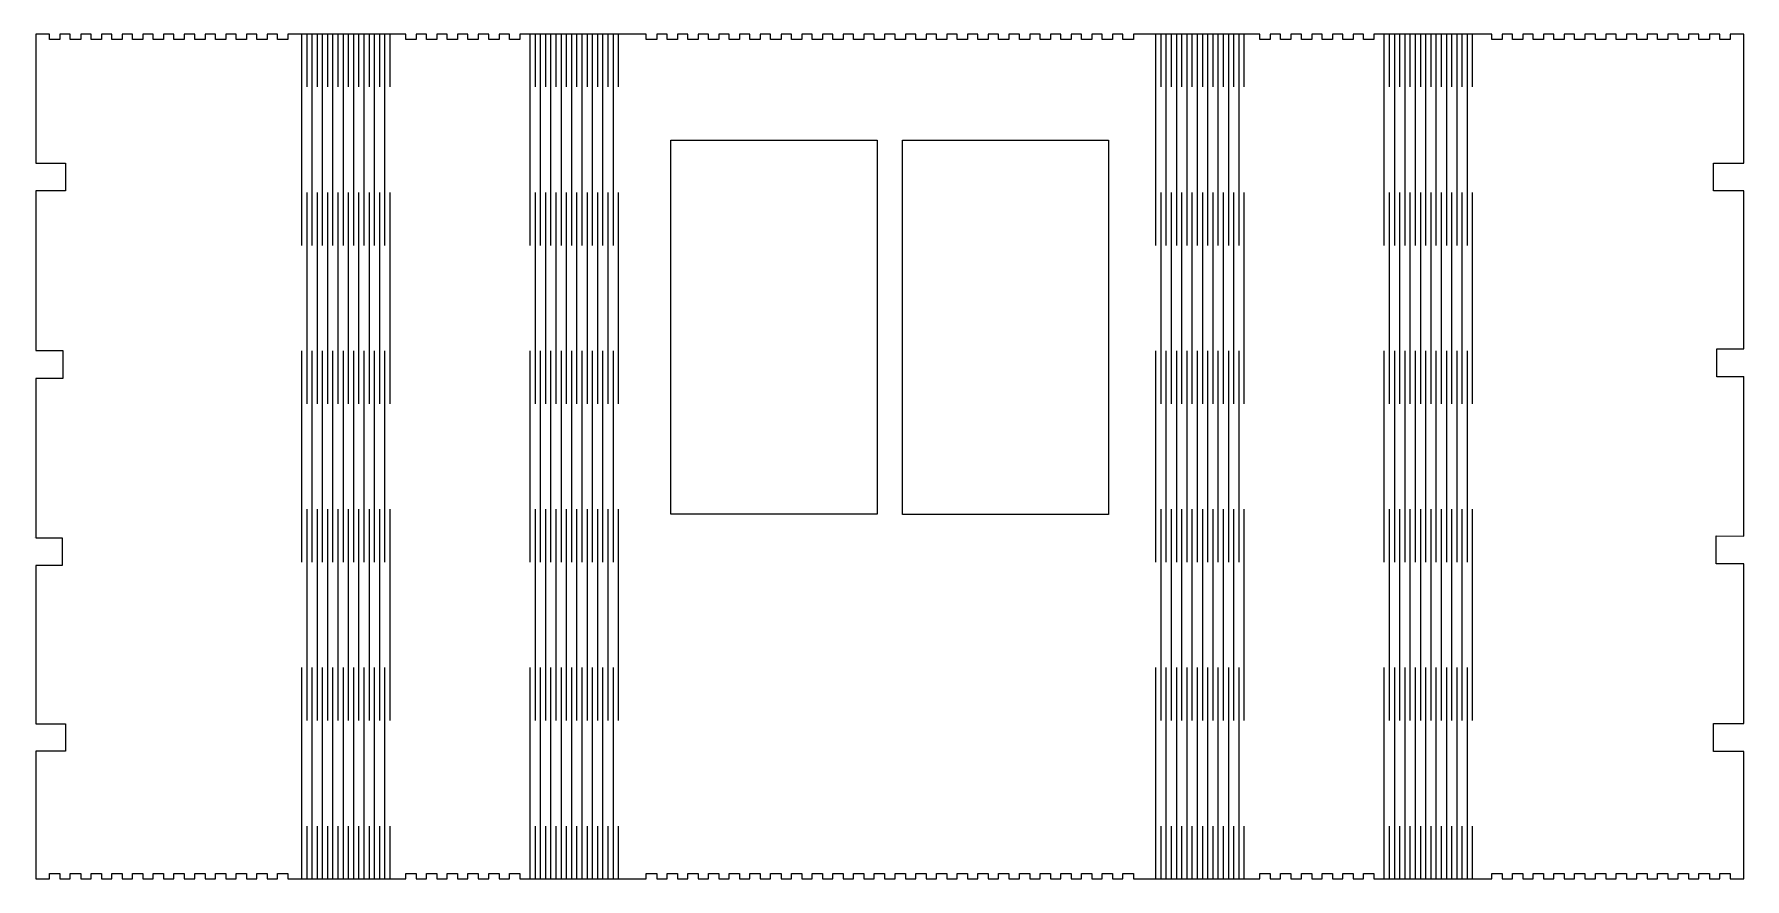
# Model space of a CAD drawing. Header units: millimetres. Extents: x -1 to 990, y 156 to 645.
import ezdxf

# ---------------------------------------------------------------- set-up
doc = ezdxf.new("R2010")
doc.units = ezdxf.units.MM
doc.header["$MEASUREMENT"] = 0
doc.layers.get('0').update_dxf_attribs({"linetype": 'CONTINUOUS'})
doc.layers.add('SIDE_insideCutPath', color=7, linetype='CONTINUOUS')
doc.layers.add('SIDE_outsideCutPath', color=7, linetype='CONTINUOUS')

msp = doc.modelspace()

# ---------------------------------------------------------------- linework, layer by layer
at = {"linetype": 'Continuous'}
for p, q in [((989.58, 446.57), (989.58, 446.57)), ((-0.87, 353.6), (-0.87, 353.6))]:
    msp.add_line(p, q, dxfattribs=at)
for points in [[(367.81, 583.77), (487.23, 583.77), (487.23, 367.11), (367.81, 367.11)], [(501.82, 583.66), (621.25, 583.66), (621.25, 367.01), (501.82, 367.01)]]:
    msp.add_lwpolyline(points, close=True, dxfattribs=at)
for points in [[(0, 570.39), (17.21, 570.36), (17.21, 554.26), (0, 554.28)], [(989.08, 554.34), (971.48, 554.34), (971.48, 570.3), (989.08, 570.3)], [(0, 461.86), (15.7, 461.84), (15.7, 445.65), (0, 445.67)], [(989.08, 446.72), (973.34, 446.75), (973.34, 462.84), (989.08, 462.81)], [(0, 353.44), (15.37, 353.42), (15.37, 337.33), (0, 337.35)], [(989.08, 338.31), (973.01, 338.33), (973.01, 354.52), (989.08, 354.49)], [(0, 245.83), (17.22, 245.83), (17.22, 229.86), (0, 229.86)], [(989.08, 229.78), (971.49, 229.8), (971.49, 245.91), (989.08, 245.88)]]:
    msp.add_lwpolyline(points, dxfattribs=at)
at = {"layer": 'SIDE_insideCutPath'}
for p, q in [((154.07, 522.78), (154.07, 645.03)), ((157.08, 614.47), (157.08, 645.03)), ((160.09, 522.78), (160.09, 645.03)), ((163.1, 614.47), (163.1, 645.03)), ((166.11, 522.78), (166.11, 645.03)), ((169.12, 614.47), (169.12, 645.03)), ((172.13, 522.78), (172.13, 645.03)), ((175.14, 614.47), (175.14, 645.03)), ((178.15, 522.78), (178.15, 645.03)), ((181.16, 614.47), (181.16, 645.03)), ((184.17, 522.78), (184.17, 645.03)), ((187.18, 614.47), (187.18, 645.03)), ((190.19, 522.78), (190.19, 645.03)), ((193.2, 614.47), (193.2, 645.03)), ((196.21, 522.78), (196.21, 645.03)), ((199.22, 614.47), (199.22, 645.03)), ((202.23, 522.78), (202.23, 645.03)), ((205.24, 614.47), (205.24, 645.03)), ((286.3, 522.78), (286.3, 645.03)), ((289.31, 614.47), (289.31, 645.03)), ((292.32, 522.78), (292.32, 645.03)), ((295.33, 614.47), (295.33, 645.03)), ((298.34, 522.78), (298.34, 645.03)), ((301.35, 614.47), (301.35, 645.03)), ((304.36, 522.78), (304.36, 645.03)), ((310.38, 522.78), (310.38, 645.03)), ((313.39, 614.47), (313.39, 645.03)), ((316.4, 522.78), (316.4, 645.03)), ((319.41, 614.47), (319.41, 645.03)), ((322.42, 522.78), (322.42, 645.03)), ((325.43, 614.47), (325.43, 645.03)), ((328.44, 522.78), (328.44, 645.03)), ((331.45, 614.47), (331.45, 645.03)), ((334.46, 522.78), (334.46, 645.03)), ((337.47, 614.47), (337.47, 645.03)), ((648.61, 522.78), (648.61, 645.03)), ((651.62, 614.47), (651.62, 645.03)), ((654.63, 522.78), (654.63, 645.03)), ((657.64, 614.47), (657.64, 645.03)), ((660.65, 522.78), (660.65, 645.03)), ((663.66, 614.47), (663.66, 645.03)), ((666.67, 522.78), (666.67, 645.03)), ((669.68, 614.47), (669.68, 645.03)), ((672.69, 522.78), (672.69, 645.03)), ((675.7, 614.47), (675.7, 645.03)), ((678.71, 522.78), (678.71, 645.03)), ((684.73, 522.78), (684.73, 645.03)), ((687.74, 614.47), (687.74, 645.03)), ((690.75, 522.78), (690.75, 645.03)), ((693.76, 614.47), (693.76, 645.03)), ((696.77, 522.78), (696.77, 645.03)), ((699.78, 614.47), (699.78, 645.03)), ((780.84, 522.78), (780.84, 645.03)), ((783.85, 614.47), (783.85, 645.03)), ((786.86, 522.78), (786.86, 645.03)), ((789.87, 614.47), (789.87, 645.03)), ((792.88, 522.78), (792.88, 645.03)), ((795.89, 614.47), (795.89, 645.03)), ((798.9, 522.78), (798.9, 645.03)), ((801.91, 614.47), (801.91, 645.03)), ((804.92, 522.78), (804.92, 645.03)), ((807.93, 614.47), (807.93, 645.03)), ((810.94, 522.78), (810.94, 645.03)), ((813.95, 614.47), (813.95, 645.03)), ((816.96, 522.78), (816.96, 645.03)), ((819.97, 614.47), (819.97, 645.03)), ((822.98, 522.78), (822.98, 645.03)), ((825.99, 614.47), (825.99, 645.03)), ((829, 522.78), (829, 645.03)), ((832.01, 614.47), (832.01, 645.03)), ((157.08, 431.09), (157.08, 553.34)), ((163.1, 431.09), (163.1, 553.34)), ((169.12, 431.09), (169.12, 553.34)), ((175.14, 431.09), (175.14, 553.34)), ((181.16, 431.09), (181.16, 553.34)), ((187.18, 431.09), (187.18, 553.34)), ((193.2, 431.09), (193.2, 553.34)), ((199.22, 431.09), (199.22, 553.34)), ((205.24, 431.09), (205.24, 553.34)), ((289.31, 431.09), (289.31, 553.34)), ((295.33, 431.09), (295.33, 553.34)), ((301.35, 431.09), (301.35, 553.34)), ((307.37, 431.09), (307.37, 553.34)), ((313.39, 431.09), (313.39, 553.34)), ((319.41, 431.09), (319.41, 553.34)), ((325.43, 431.09), (325.43, 553.34)), ((331.45, 431.09), (331.45, 553.34)), ((337.47, 431.09), (337.47, 553.34)), ((651.62, 431.09), (651.62, 553.34)), ((657.64, 431.09), (657.64, 553.34)), ((663.66, 431.09), (663.66, 553.34)), ((669.68, 431.09), (669.68, 553.34)), ((675.7, 431.09), (675.7, 553.34)), ((681.72, 431.09), (681.72, 553.34)), ((687.74, 431.09), (687.74, 553.34)), ((693.76, 431.09), (693.76, 553.34)), ((699.78, 431.09), (699.78, 553.34)), ((783.85, 431.09), (783.85, 553.34)), ((789.87, 431.09), (789.87, 553.34)), ((795.89, 431.09), (795.89, 553.34)), ((801.91, 431.09), (801.91, 553.34)), ((807.93, 431.09), (807.93, 553.34)), ((813.95, 431.09), (813.95, 553.34)), ((819.97, 431.09), (819.97, 553.34)), ((825.99, 431.09), (825.99, 553.34)), ((832.01, 431.09), (832.01, 553.34)), ((154.07, 339.4), (154.07, 461.65)), ((160.09, 339.4), (160.09, 461.65)), ((166.11, 339.4), (166.11, 461.65)), ((172.13, 339.4), (172.13, 461.65)), ((178.15, 339.4), (178.15, 461.65)), ((184.17, 339.4), (184.17, 461.65)), ((190.19, 339.4), (190.19, 461.65)), ((196.21, 339.4), (196.21, 461.65)), ((202.23, 339.4), (202.23, 461.65)), ((286.3, 339.4), (286.3, 461.65)), ((292.32, 339.4), (292.32, 461.65)), ((298.34, 339.4), (298.34, 461.65)), ((304.36, 339.4), (304.36, 461.65)), ((310.38, 339.4), (310.38, 461.65)), ((316.4, 339.4), (316.4, 461.65)), ((322.42, 339.4), (322.42, 461.65)), ((328.44, 339.4), (328.44, 461.65)), ((334.46, 339.4), (334.46, 461.65)), ((648.61, 339.4), (648.61, 461.65)), ((654.63, 339.4), (654.63, 461.65)), ((660.65, 339.4), (660.65, 461.65)), ((666.67, 339.4), (666.67, 461.65)), ((672.69, 339.4), (672.69, 461.65)), ((678.71, 339.4), (678.71, 461.65)), ((684.73, 339.4), (684.73, 461.65)), ((690.75, 339.4), (690.75, 461.65)), ((696.77, 339.4), (696.77, 461.65)), ((780.84, 339.4), (780.84, 461.65)), ((786.86, 339.4), (786.86, 461.65)), ((792.88, 339.4), (792.88, 461.65)), ((798.9, 339.4), (798.9, 461.65)), ((804.92, 339.4), (804.92, 461.65)), ((810.94, 339.4), (810.94, 461.65)), ((816.96, 339.4), (816.96, 461.65)), ((822.98, 339.4), (822.98, 461.65)), ((829, 339.4), (829, 461.65)), ((157.08, 247.72), (157.08, 369.97)), ((163.1, 247.72), (163.1, 369.97)), ((169.12, 247.72), (169.12, 369.97)), ((175.14, 247.72), (175.14, 369.97)), ((181.16, 247.72), (181.16, 369.97)), ((187.18, 247.72), (187.18, 369.97)), ((193.2, 247.72), (193.2, 369.97)), ((199.22, 247.72), (199.22, 369.97)), ((205.24, 247.72), (205.24, 369.97)), ((289.31, 247.72), (289.31, 369.97)), ((295.33, 247.72), (295.33, 369.97)), ((301.35, 247.72), (301.35, 369.97)), ((307.37, 247.72), (307.37, 369.97)), ((313.39, 247.72), (313.39, 369.97)), ((319.41, 247.72), (319.41, 369.97)), ((325.43, 247.72), (325.43, 369.97)), ((331.45, 247.72), (331.45, 369.97)), ((337.47, 247.72), (337.47, 369.97)), ((651.62, 247.72), (651.62, 369.97)), ((657.64, 247.72), (657.64, 369.97)), ((663.66, 247.72), (663.66, 369.97)), ((669.68, 247.72), (669.68, 369.97)), ((675.7, 247.72), (675.7, 369.97)), ((681.72, 247.72), (681.72, 369.97)), ((687.74, 247.72), (687.74, 369.97)), ((693.76, 247.72), (693.76, 369.97)), ((699.78, 247.72), (699.78, 369.97)), ((783.85, 247.72), (783.85, 369.97)), ((789.87, 247.72), (789.87, 369.97)), ((795.89, 247.72), (795.89, 369.97)), ((801.91, 247.72), (801.91, 369.97)), ((807.93, 247.72), (807.93, 369.97)), ((813.95, 247.72), (813.95, 369.97)), ((819.97, 247.72), (819.97, 369.97)), ((825.99, 247.72), (825.99, 369.97)), ((832.01, 247.72), (832.01, 369.97)), ((154.07, 156.03), (154.07, 278.28)), ((160.09, 156.03), (160.09, 278.28)), ((166.11, 156.03), (166.11, 278.28)), ((172.13, 156.03), (172.13, 278.28)), ((178.15, 156.03), (178.15, 278.28)), ((184.17, 156.03), (184.17, 278.28)), ((190.19, 156.03), (190.19, 278.28)), ((196.21, 156.03), (196.21, 278.28)), ((202.23, 156.03), (202.23, 278.28)), ((286.3, 156.03), (286.3, 278.28)), ((292.32, 156.03), (292.32, 278.28)), ((298.34, 156.03), (298.34, 278.28)), ((304.36, 156.03), (304.36, 278.28)), ((310.38, 156.03), (310.38, 278.28)), ((316.4, 156.03), (316.4, 278.28)), ((322.42, 156.03), (322.42, 278.28)), ((328.44, 156.03), (328.44, 278.28)), ((334.46, 156.03), (334.46, 278.28)), ((648.61, 156.03), (648.61, 278.28)), ((654.63, 156.03), (654.63, 278.28)), ((660.65, 156.03), (660.65, 278.28)), ((666.67, 156.03), (666.67, 278.28)), ((672.69, 156.03), (672.69, 278.28)), ((678.71, 156.03), (678.71, 278.28)), ((684.73, 156.03), (684.73, 278.28)), ((690.75, 156.03), (690.75, 278.28)), ((696.77, 156.03), (696.77, 278.28)), ((780.84, 156.03), (780.84, 278.28)), ((786.86, 156.03), (786.86, 278.28)), ((792.88, 156.03), (792.88, 278.28)), ((798.9, 156.03), (798.9, 278.28)), ((804.92, 156.03), (804.92, 278.28)), ((810.94, 156.03), (810.94, 278.28)), ((816.96, 156.03), (816.96, 278.28)), ((822.98, 156.03), (822.98, 278.28)), ((829, 156.03), (829, 278.28)), ((157.08, 156.03), (157.08, 186.59)), ((163.1, 156.03), (163.1, 186.59)), ((169.12, 156.03), (169.12, 186.59)), ((175.14, 156.03), (175.14, 186.59)), ((181.16, 156.03), (181.16, 186.59)), ((187.18, 156.03), (187.18, 186.59)), ((193.2, 156.03), (193.2, 186.59)), ((199.22, 156.03), (199.22, 186.59)), ((205.24, 156.03), (205.24, 186.59)), ((289.31, 156.03), (289.31, 186.59)), ((295.33, 156.03), (295.33, 186.59)), ((301.35, 156.03), (301.35, 186.59)), ((307.37, 156.03), (307.37, 186.59)), ((313.39, 156.03), (313.39, 186.59)), ((319.41, 156.03), (319.41, 186.59)), ((325.43, 156.03), (325.43, 186.59)), ((331.45, 156.03), (331.45, 186.59)), ((337.47, 156.03), (337.47, 186.59)), ((651.62, 156.03), (651.62, 186.59)), ((657.64, 156.03), (657.64, 186.59)), ((663.66, 156.03), (663.66, 186.59)), ((669.68, 156.03), (669.68, 186.59)), ((675.7, 156.03), (675.7, 186.59)), ((681.72, 156.03), (681.72, 186.59)), ((687.74, 156.03), (687.74, 186.59)), ((693.76, 156.03), (693.76, 186.59)), ((699.78, 156.03), (699.78, 186.59)), ((783.85, 156.03), (783.85, 186.59)), ((789.87, 156.03), (789.87, 186.59)), ((795.89, 156.03), (795.89, 186.59)), ((801.91, 156.03), (801.91, 186.59)), ((807.93, 156.03), (807.93, 186.59)), ((813.95, 156.03), (813.95, 186.59)), ((819.97, 156.03), (819.97, 186.59)), ((825.99, 156.03), (825.99, 186.59)), ((832.01, 156.03), (832.01, 186.59))]:
    msp.add_line(p, q, dxfattribs=at)
at = {"layer": 'SIDE_insideCutPath', "color": 1}
for p, q in [((307.37, 614.47), (307.37, 645.03)), ((681.72, 614.47), (681.72, 645.03))]:
    msp.add_line(p, q, dxfattribs=at)
at = {"layer": 'SIDE_outsideCutPath'}
for p, q in [((0, 645.03), (0, 570.39)), ((8.04, 645.03), (0, 645.03)), ((8.04, 642.03), (8.04, 645.03)), ((20.04, 645.03), (14.04, 645.03)), ((14.04, 645.03), (14.04, 642.03)), ((20.04, 642.03), (20.04, 645.03)), ((32.04, 645.03), (26.04, 645.03)), ((26.04, 645.03), (26.04, 642.03)), ((32.04, 642.03), (32.04, 645.03)), ((44.04, 645.03), (38.04, 645.03)), ((38.04, 645.03), (38.04, 642.03)), ((44.04, 642.03), (44.04, 645.03)), ((56.04, 645.03), (50.04, 645.03)), ((50.04, 645.03), (50.04, 642.03)), ((56.04, 642.03), (56.04, 645.03)), ((68.04, 645.03), (62.04, 645.03)), ((62.04, 645.03), (62.04, 642.03)), ((68.04, 642.03), (68.04, 645.03)), ((80.04, 645.03), (74.04, 645.03)), ((74.04, 645.03), (74.04, 642.03)), ((80.04, 642.03), (80.04, 645.03)), ((92.04, 645.03), (86.04, 645.03)), ((86.04, 645.03), (86.04, 642.03)), ((92.04, 642.03), (92.04, 645.03)), ((104.04, 645.03), (98.04, 645.03)), ((98.04, 645.03), (98.04, 642.03)), ((104.04, 642.03), (104.04, 645.03)), ((116.04, 645.03), (110.04, 645.03)), ((110.04, 645.03), (110.04, 642.03)), ((116.04, 642.03), (116.04, 645.03)), ((128.04, 645.03), (122.04, 645.03)), ((122.04, 645.03), (122.04, 642.03)), ((128.04, 642.03), (128.04, 645.03)), ((140.04, 645.03), (134.04, 645.03)), ((134.04, 645.03), (134.04, 642.03)), ((140.04, 642.03), (140.04, 645.03)), ((154.07, 645.03), (146.04, 645.03)), ((146.04, 645.03), (146.04, 642.03)), ((208.24, 645.03), (154.07, 645.03)), ((214.27, 645.03), (208.24, 645.03)), ((214.27, 642.03), (214.27, 645.03)), ((226.27, 645.03), (220.27, 645.03)), ((220.27, 645.03), (220.27, 642.03)), ((226.27, 642.03), (226.27, 645.03)), ((238.27, 645.03), (232.27, 645.03)), ((232.27, 645.03), (232.27, 642.03)), ((238.27, 642.03), (238.27, 645.03)), ((250.27, 645.03), (244.27, 645.03)), ((244.27, 645.03), (244.27, 642.03)), ((250.27, 642.03), (250.27, 645.03)), ((262.27, 645.03), (256.27, 645.03)), ((256.27, 645.03), (256.27, 642.03)), ((262.27, 642.03), (262.27, 645.03)), ((274.27, 645.03), (268.27, 645.03)), ((268.27, 645.03), (268.27, 642.03)), ((274.27, 642.03), (274.27, 645.03)), ((286.3, 645.03), (280.27, 645.03)), ((280.27, 645.03), (280.27, 642.03)), ((340.47, 645.03), (286.3, 645.03)), ((353.54, 645.03), (340.47, 645.03)), ((353.54, 642.03), (353.54, 645.03)), ((365.54, 645.03), (359.54, 645.03)), ((359.54, 645.03), (359.54, 642.03)), ((365.54, 642.03), (365.54, 645.03)), ((377.54, 645.03), (371.54, 645.03)), ((371.54, 645.03), (371.54, 642.03)), ((377.54, 642.03), (377.54, 645.03)), ((389.54, 645.03), (383.54, 645.03)), ((383.54, 645.03), (383.54, 642.03)), ((389.54, 642.03), (389.54, 645.03)), ((401.54, 645.03), (395.54, 645.03)), ((395.54, 645.03), (395.54, 642.03)), ((401.54, 642.03), (401.54, 645.03)), ((413.54, 645.03), (407.54, 645.03)), ((407.54, 645.03), (407.54, 642.03)), ((413.54, 642.03), (413.54, 645.03)), ((425.54, 645.03), (419.54, 645.03)), ((419.54, 645.03), (419.54, 642.03)), ((425.54, 642.03), (425.54, 645.03)), ((437.54, 645.03), (431.54, 645.03)), ((431.54, 645.03), (431.54, 642.03)), ((437.54, 642.03), (437.54, 645.03)), ((449.54, 645.03), (443.54, 645.03)), ((443.54, 645.03), (443.54, 642.03)), ((449.54, 642.03), (449.54, 645.03)), ((461.54, 645.03), (455.54, 645.03)), ((455.54, 645.03), (455.54, 642.03)), ((461.54, 642.03), (461.54, 645.03)), ((473.54, 645.03), (467.54, 645.03)), ((467.54, 645.03), (467.54, 642.03)), ((473.54, 642.03), (473.54, 645.03)), ((485.54, 645.03), (479.54, 645.03)), ((479.54, 645.03), (479.54, 642.03)), ((485.54, 642.03), (485.54, 645.03)), ((497.54, 645.03), (491.54, 645.03)), ((491.54, 645.03), (491.54, 642.03)), ((497.54, 642.03), (497.54, 645.03)), ((509.54, 645.03), (503.54, 645.03)), ((503.54, 645.03), (503.54, 642.03)), ((509.54, 642.03), (509.54, 645.03)), ((521.54, 645.03), (515.54, 645.03)), ((515.54, 645.03), (515.54, 642.03)), ((521.54, 642.03), (521.54, 645.03)), ((533.54, 645.03), (527.54, 645.03)), ((527.54, 645.03), (527.54, 642.03)), ((533.54, 642.03), (533.54, 645.03)), ((545.54, 645.03), (539.54, 645.03)), ((539.54, 645.03), (539.54, 642.03)), ((545.54, 642.03), (545.54, 645.03)), ((557.54, 645.03), (551.54, 645.03)), ((551.54, 645.03), (551.54, 642.03)), ((557.54, 642.03), (557.54, 645.03)), ((569.54, 645.03), (563.54, 645.03)), ((563.54, 645.03), (563.54, 642.03)), ((569.54, 642.03), (569.54, 645.03)), ((581.54, 645.03), (575.54, 645.03)), ((575.54, 645.03), (575.54, 642.03)), ((581.54, 642.03), (581.54, 645.03)), ((593.54, 645.03), (587.54, 645.03)), ((587.54, 645.03), (587.54, 642.03)), ((593.54, 642.03), (593.54, 645.03)), ((605.54, 645.03), (599.54, 645.03)), ((599.54, 645.03), (599.54, 642.03)), ((605.54, 642.03), (605.54, 645.03)), ((617.54, 645.03), (611.54, 645.03)), ((611.54, 645.03), (611.54, 642.03)), ((617.54, 642.03), (617.54, 645.03)), ((629.54, 645.03), (623.54, 645.03)), ((623.54, 645.03), (623.54, 642.03)), ((629.54, 642.03), (629.54, 645.03)), ((648.61, 645.03), (635.54, 645.03)), ((635.54, 645.03), (635.54, 642.03)), ((702.78, 645.03), (648.61, 645.03)), ((708.81, 645.03), (702.78, 645.03)), ((708.81, 642.03), (708.81, 645.03)), ((720.81, 645.03), (714.81, 645.03)), ((714.81, 645.03), (714.81, 642.03)), ((720.81, 642.03), (720.81, 645.03)), ((732.81, 645.03), (726.81, 645.03)), ((726.81, 645.03), (726.81, 642.03)), ((732.81, 642.03), (732.81, 645.03)), ((744.81, 645.03), (738.81, 645.03)), ((738.81, 645.03), (738.81, 642.03)), ((744.81, 642.03), (744.81, 645.03)), ((756.81, 645.03), (750.81, 645.03)), ((750.81, 645.03), (750.81, 642.03)), ((756.81, 642.03), (756.81, 645.03)), ((768.81, 645.03), (762.81, 645.03)), ((762.81, 645.03), (762.81, 642.03)), ((768.81, 642.03), (768.81, 645.03)), ((780.84, 645.03), (774.81, 645.03)), ((774.81, 645.03), (774.81, 642.03)), ((835.01, 645.03), (780.84, 645.03)), ((843.05, 645.03), (835.01, 645.03)), ((843.05, 642.03), (843.05, 645.03)), ((855.05, 645.03), (849.05, 645.03)), ((849.05, 645.03), (849.05, 642.03)), ((855.05, 642.03), (855.05, 645.03)), ((867.05, 645.03), (861.05, 645.03)), ((861.05, 645.03), (861.05, 642.03)), ((867.05, 642.03), (867.05, 645.03)), ((879.05, 645.03), (873.05, 645.03)), ((873.05, 645.03), (873.05, 642.03)), ((879.05, 642.03), (879.05, 645.03)), ((891.05, 645.03), (885.05, 645.03)), ((885.05, 645.03), (885.05, 642.03)), ((891.05, 642.03), (891.05, 645.03)), ((903.05, 645.03), (897.05, 645.03)), ((897.05, 645.03), (897.05, 642.03)), ((903.05, 642.03), (903.05, 645.03)), ((915.05, 645.03), (909.05, 645.03)), ((909.05, 645.03), (909.05, 642.03)), ((915.05, 642.03), (915.05, 645.03)), ((927.05, 645.03), (921.05, 645.03)), ((921.05, 645.03), (921.05, 642.03)), ((927.05, 642.03), (927.05, 645.03)), ((939.05, 645.03), (933.05, 645.03)), ((933.05, 645.03), (933.05, 642.03)), ((939.05, 642.03), (939.05, 645.03)), ((951.05, 645.03), (945.05, 645.03)), ((945.05, 645.03), (945.05, 642.03)), ((951.05, 642.03), (951.05, 645.03)), ((963.05, 645.03), (957.05, 645.03)), ((957.05, 645.03), (957.05, 642.03)), ((963.05, 642.03), (963.05, 645.03)), ((975.05, 645.03), (969.05, 645.03)), ((969.05, 645.03), (969.05, 642.03)), ((975.05, 642.03), (975.05, 645.03)), ((989.08, 645.03), (981.05, 645.03)), ((981.05, 645.03), (981.05, 642.03)), ((989.08, 570.3), (989.08, 645.03)), ((14.04, 642.03), (8.04, 642.03)), ((26.04, 642.03), (20.04, 642.03)), ((38.04, 642.03), (32.04, 642.03)), ((50.04, 642.03), (44.04, 642.03)), ((62.04, 642.03), (56.04, 642.03)), ((74.04, 642.03), (68.04, 642.03)), ((86.04, 642.03), (80.04, 642.03)), ((98.04, 642.03), (92.04, 642.03)), ((110.04, 642.03), (104.04, 642.03)), ((122.04, 642.03), (116.04, 642.03)), ((134.04, 642.03), (128.04, 642.03)), ((146.04, 642.03), (140.04, 642.03)), ((220.27, 642.03), (214.27, 642.03)), ((232.27, 642.03), (226.27, 642.03)), ((244.27, 642.03), (238.27, 642.03)), ((256.27, 642.03), (250.27, 642.03)), ((268.27, 642.03), (262.27, 642.03)), ((280.27, 642.03), (274.27, 642.03)), ((359.54, 642.03), (353.54, 642.03)), ((371.54, 642.03), (365.54, 642.03)), ((383.54, 642.03), (377.54, 642.03)), ((395.54, 642.03), (389.54, 642.03)), ((407.54, 642.03), (401.54, 642.03)), ((419.54, 642.03), (413.54, 642.03)), ((431.54, 642.03), (425.54, 642.03)), ((443.54, 642.03), (437.54, 642.03)), ((455.54, 642.03), (449.54, 642.03)), ((467.54, 642.03), (461.54, 642.03)), ((479.54, 642.03), (473.54, 642.03)), ((491.54, 642.03), (485.54, 642.03)), ((503.54, 642.03), (497.54, 642.03)), ((515.54, 642.03), (509.54, 642.03)), ((527.54, 642.03), (521.54, 642.03)), ((539.54, 642.03), (533.54, 642.03)), ((551.54, 642.03), (545.54, 642.03)), ((563.54, 642.03), (557.54, 642.03)), ((575.54, 642.03), (569.54, 642.03)), ((587.54, 642.03), (581.54, 642.03)), ((599.54, 642.03), (593.54, 642.03)), ((611.54, 642.03), (605.54, 642.03)), ((623.54, 642.03), (617.54, 642.03)), ((635.54, 642.03), (629.54, 642.03)), ((714.81, 642.03), (708.81, 642.03)), ((726.81, 642.03), (720.81, 642.03)), ((738.81, 642.03), (732.81, 642.03)), ((750.81, 642.03), (744.81, 642.03)), ((762.81, 642.03), (756.81, 642.03)), ((774.81, 642.03), (768.81, 642.03)), ((849.05, 642.03), (843.05, 642.03)), ((861.05, 642.03), (855.05, 642.03)), ((873.05, 642.03), (867.05, 642.03)), ((885.05, 642.03), (879.05, 642.03)), ((897.05, 642.03), (891.05, 642.03)), ((909.05, 642.03), (903.05, 642.03)), ((921.05, 642.03), (915.05, 642.03)), ((933.05, 642.03), (927.05, 642.03)), ((945.05, 642.03), (939.05, 642.03)), ((957.05, 642.03), (951.05, 642.03)), ((969.05, 642.03), (963.05, 642.03)), ((981.05, 642.03), (975.05, 642.03)), ((0, 554.28), (0, 461.86)), ((989.08, 462.81), (989.08, 554.34)), ((989.08, 354.49), (989.08, 446.72)), ((0, 445.67), (0, 353.44)), ((0, 337.35), (0, 245.83)), ((989.08, 245.88), (989.08, 338.31)), ((0, 229.86), (0, 156.03)), ((989.08, 156.03), (989.08, 229.78)), ((8.04, 156.03), (8.04, 159.03)), ((8.04, 159.03), (14.04, 159.03)), ((14.04, 159.03), (14.04, 156.03)), ((20.04, 156.03), (20.04, 159.03)), ((20.04, 159.03), (26.04, 159.03)), ((26.04, 159.03), (26.04, 156.03)), ((32.04, 156.03), (32.04, 159.03)), ((32.04, 159.03), (38.04, 159.03)), ((38.04, 159.03), (38.04, 156.03)), ((44.04, 156.03), (44.04, 159.03)), ((44.04, 159.03), (50.04, 159.03)), ((50.04, 159.03), (50.04, 156.03)), ((56.04, 156.03), (56.04, 159.03)), ((56.04, 159.03), (62.04, 159.03)), ((62.04, 159.03), (62.04, 156.03)), ((68.04, 156.03), (68.04, 159.03)), ((68.04, 159.03), (74.04, 159.03)), ((74.04, 159.03), (74.04, 156.03)), ((80.04, 156.03), (80.04, 159.03)), ((80.04, 159.03), (86.04, 159.03)), ((86.04, 159.03), (86.04, 156.03)), ((92.04, 156.03), (92.04, 159.03)), ((92.04, 159.03), (98.04, 159.03)), ((98.04, 159.03), (98.04, 156.03)), ((104.04, 156.03), (104.04, 159.03)), ((104.04, 159.03), (110.04, 159.03)), ((110.04, 159.03), (110.04, 156.03)), ((116.04, 156.03), (116.04, 159.03)), ((116.04, 159.03), (122.04, 159.03)), ((122.04, 159.03), (122.04, 156.03)), ((128.04, 156.03), (128.04, 159.03)), ((128.04, 159.03), (134.04, 159.03)), ((134.04, 159.03), (134.04, 156.03)), ((140.04, 156.03), (140.04, 159.03)), ((140.04, 159.03), (146.04, 159.03)), ((146.04, 159.03), (146.04, 156.03)), ((214.27, 156.03), (214.27, 159.03)), ((214.27, 159.03), (220.27, 159.03)), ((220.27, 159.03), (220.27, 156.03)), ((226.27, 156.03), (226.27, 159.03)), ((226.27, 159.03), (232.27, 159.03)), ((232.27, 159.03), (232.27, 156.03)), ((238.27, 156.03), (238.27, 159.03)), ((238.27, 159.03), (244.27, 159.03)), ((244.27, 159.03), (244.27, 156.03)), ((250.27, 156.03), (250.27, 159.03)), ((250.27, 159.03), (256.27, 159.03)), ((256.27, 159.03), (256.27, 156.03)), ((262.27, 156.03), (262.27, 159.03)), ((262.27, 159.03), (268.27, 159.03)), ((268.27, 159.03), (268.27, 156.03)), ((274.27, 156.03), (274.27, 159.03)), ((274.27, 159.03), (280.27, 159.03)), ((280.27, 159.03), (280.27, 156.03)), ((353.54, 156.03), (353.54, 159.03)), ((353.54, 159.03), (359.54, 159.03)), ((359.54, 159.03), (359.54, 156.03)), ((365.54, 156.03), (365.54, 159.03)), ((365.54, 159.03), (371.54, 159.03)), ((371.54, 159.03), (371.54, 156.03)), ((377.54, 156.03), (377.54, 159.03)), ((377.54, 159.03), (383.54, 159.03)), ((383.54, 159.03), (383.54, 156.03)), ((389.54, 156.03), (389.54, 159.03)), ((389.54, 159.03), (395.54, 159.03)), ((395.54, 159.03), (395.54, 156.03)), ((401.54, 156.03), (401.54, 159.03)), ((401.54, 159.03), (407.54, 159.03)), ((407.54, 159.03), (407.54, 156.03)), ((413.54, 156.03), (413.54, 159.03)), ((413.54, 159.03), (419.54, 159.03)), ((419.54, 159.03), (419.54, 156.03)), ((425.54, 156.03), (425.54, 159.03)), ((425.54, 159.03), (431.54, 159.03)), ((431.54, 159.03), (431.54, 156.03)), ((437.54, 156.03), (437.54, 159.03)), ((437.54, 159.03), (443.54, 159.03)), ((443.54, 159.03), (443.54, 156.03)), ((449.54, 156.03), (449.54, 159.03)), ((449.54, 159.03), (455.54, 159.03)), ((455.54, 159.03), (455.54, 156.03)), ((461.54, 156.03), (461.54, 159.03)), ((461.54, 159.03), (467.54, 159.03)), ((467.54, 159.03), (467.54, 156.03)), ((473.54, 156.03), (473.54, 159.03)), ((473.54, 159.03), (479.54, 159.03)), ((479.54, 159.03), (479.54, 156.03)), ((485.54, 156.03), (485.54, 159.03)), ((485.54, 159.03), (491.54, 159.03)), ((491.54, 159.03), (491.54, 156.03)), ((497.54, 156.03), (497.54, 159.03)), ((497.54, 159.03), (503.54, 159.03)), ((503.54, 159.03), (503.54, 156.03)), ((509.54, 156.03), (509.54, 159.03)), ((509.54, 159.03), (515.54, 159.03)), ((515.54, 159.03), (515.54, 156.03)), ((521.54, 156.03), (521.54, 159.03)), ((521.54, 159.03), (527.54, 159.03)), ((527.54, 159.03), (527.54, 156.03)), ((533.54, 156.03), (533.54, 159.03)), ((533.54, 159.03), (539.54, 159.03)), ((539.54, 159.03), (539.54, 156.03)), ((545.54, 156.03), (545.54, 159.03)), ((545.54, 159.03), (551.54, 159.03)), ((551.54, 159.03), (551.54, 156.03)), ((557.54, 156.03), (557.54, 159.03)), ((557.54, 159.03), (563.54, 159.03)), ((563.54, 159.03), (563.54, 156.03)), ((569.54, 156.03), (569.54, 159.03)), ((569.54, 159.03), (575.54, 159.03)), ((575.54, 159.03), (575.54, 156.03)), ((581.54, 156.03), (581.54, 159.03)), ((581.54, 159.03), (587.54, 159.03)), ((587.54, 159.03), (587.54, 156.03)), ((593.54, 156.03), (593.54, 159.03)), ((593.54, 159.03), (599.54, 159.03)), ((599.54, 159.03), (599.54, 156.03)), ((605.54, 156.03), (605.54, 159.03)), ((605.54, 159.03), (611.54, 159.03)), ((611.54, 159.03), (611.54, 156.03)), ((617.54, 156.03), (617.54, 159.03)), ((617.54, 159.03), (623.54, 159.03)), ((623.54, 159.03), (623.54, 156.03)), ((629.54, 156.03), (629.54, 159.03)), ((629.54, 159.03), (635.54, 159.03)), ((635.54, 159.03), (635.54, 156.03)), ((708.81, 156.03), (708.81, 159.03)), ((708.81, 159.03), (714.81, 159.03)), ((714.81, 159.03), (714.81, 156.03)), ((720.81, 156.03), (720.81, 159.03)), ((720.81, 159.03), (726.81, 159.03)), ((726.81, 159.03), (726.81, 156.03)), ((732.81, 156.03), (732.81, 159.03)), ((732.81, 159.03), (738.81, 159.03)), ((738.81, 159.03), (738.81, 156.03)), ((744.81, 156.03), (744.81, 159.03)), ((744.81, 159.03), (750.81, 159.03)), ((750.81, 159.03), (750.81, 156.03)), ((756.81, 156.03), (756.81, 159.03)), ((756.81, 159.03), (762.81, 159.03)), ((762.81, 159.03), (762.81, 156.03)), ((768.81, 156.03), (768.81, 159.03)), ((768.81, 159.03), (774.81, 159.03)), ((774.81, 159.03), (774.81, 156.03)), ((843.05, 156.03), (843.05, 159.03)), ((843.05, 159.03), (849.05, 159.03)), ((849.05, 159.03), (849.05, 156.03)), ((855.05, 156.03), (855.05, 159.03)), ((855.05, 159.03), (861.05, 159.03)), ((861.05, 159.03), (861.05, 156.03)), ((867.05, 156.03), (867.05, 159.03)), ((867.05, 159.03), (873.05, 159.03)), ((873.05, 159.03), (873.05, 156.03)), ((879.05, 156.03), (879.05, 159.03)), ((879.05, 159.03), (885.05, 159.03)), ((885.05, 159.03), (885.05, 156.03)), ((891.05, 156.03), (891.05, 159.03)), ((891.05, 159.03), (897.05, 159.03)), ((897.05, 159.03), (897.05, 156.03)), ((903.05, 156.03), (903.05, 159.03)), ((903.05, 159.03), (909.05, 159.03)), ((909.05, 159.03), (909.05, 156.03)), ((915.05, 156.03), (915.05, 159.03)), ((915.05, 159.03), (921.05, 159.03)), ((921.05, 159.03), (921.05, 156.03)), ((927.05, 156.03), (927.05, 159.03)), ((927.05, 159.03), (933.05, 159.03)), ((933.05, 159.03), (933.05, 156.03)), ((939.05, 156.03), (939.05, 159.03)), ((939.05, 159.03), (945.05, 159.03)), ((945.05, 159.03), (945.05, 156.03)), ((951.05, 156.03), (951.05, 159.03)), ((951.05, 159.03), (957.05, 159.03)), ((957.05, 159.03), (957.05, 156.03)), ((963.05, 156.03), (963.05, 159.03)), ((963.05, 159.03), (969.05, 159.03)), ((969.05, 159.03), (969.05, 156.03)), ((975.05, 156.03), (975.05, 159.03)), ((975.05, 159.03), (981.05, 159.03)), ((981.05, 159.03), (981.05, 156.03)), ((0, 156.03), (8.04, 156.03)), ((14.04, 156.03), (20.04, 156.03)), ((26.04, 156.03), (32.04, 156.03)), ((38.04, 156.03), (44.04, 156.03)), ((50.04, 156.03), (56.04, 156.03)), ((62.04, 156.03), (68.04, 156.03)), ((74.04, 156.03), (80.04, 156.03)), ((86.04, 156.03), (92.04, 156.03)), ((98.04, 156.03), (104.04, 156.03)), ((110.04, 156.03), (116.04, 156.03)), ((122.04, 156.03), (128.04, 156.03)), ((134.04, 156.03), (140.04, 156.03)), ((146.04, 156.03), (154.07, 156.03)), ((154.07, 156.03), (208.24, 156.03)), ((208.24, 156.03), (214.27, 156.03)), ((220.27, 156.03), (226.27, 156.03)), ((232.27, 156.03), (238.27, 156.03)), ((244.27, 156.03), (250.27, 156.03)), ((256.27, 156.03), (262.27, 156.03)), ((268.27, 156.03), (274.27, 156.03)), ((280.27, 156.03), (286.3, 156.03)), ((286.3, 156.03), (340.47, 156.03)), ((340.47, 156.03), (353.54, 156.03)), ((359.54, 156.03), (365.54, 156.03)), ((371.54, 156.03), (377.54, 156.03)), ((383.54, 156.03), (389.54, 156.03)), ((395.54, 156.03), (401.54, 156.03)), ((407.54, 156.03), (413.54, 156.03)), ((419.54, 156.03), (425.54, 156.03)), ((431.54, 156.03), (437.54, 156.03)), ((443.54, 156.03), (449.54, 156.03)), ((455.54, 156.03), (461.54, 156.03)), ((467.54, 156.03), (473.54, 156.03)), ((479.54, 156.03), (485.54, 156.03)), ((491.54, 156.03), (497.54, 156.03)), ((503.54, 156.03), (509.54, 156.03)), ((515.54, 156.03), (521.54, 156.03)), ((527.54, 156.03), (533.54, 156.03)), ((539.54, 156.03), (545.54, 156.03)), ((551.54, 156.03), (557.54, 156.03)), ((563.54, 156.03), (569.54, 156.03)), ((575.54, 156.03), (581.54, 156.03)), ((587.54, 156.03), (593.54, 156.03)), ((599.54, 156.03), (605.54, 156.03)), ((611.54, 156.03), (617.54, 156.03)), ((623.54, 156.03), (629.54, 156.03)), ((635.54, 156.03), (648.61, 156.03)), ((648.61, 156.03), (702.78, 156.03)), ((702.78, 156.03), (708.81, 156.03)), ((714.81, 156.03), (720.81, 156.03)), ((726.81, 156.03), (732.81, 156.03)), ((738.81, 156.03), (744.81, 156.03)), ((750.81, 156.03), (756.81, 156.03)), ((762.81, 156.03), (768.81, 156.03)), ((774.81, 156.03), (780.84, 156.03)), ((780.84, 156.03), (835.01, 156.03)), ((835.01, 156.03), (843.05, 156.03)), ((849.05, 156.03), (855.05, 156.03)), ((861.05, 156.03), (867.05, 156.03)), ((873.05, 156.03), (879.05, 156.03)), ((885.05, 156.03), (891.05, 156.03)), ((897.05, 156.03), (903.05, 156.03)), ((909.05, 156.03), (915.05, 156.03)), ((921.05, 156.03), (927.05, 156.03)), ((933.05, 156.03), (939.05, 156.03)), ((945.05, 156.03), (951.05, 156.03)), ((957.05, 156.03), (963.05, 156.03)), ((969.05, 156.03), (975.05, 156.03)), ((981.05, 156.03), (989.08, 156.03))]:
    msp.add_line(p, q, dxfattribs=at)

doc.saveas('drawing.dxf')
